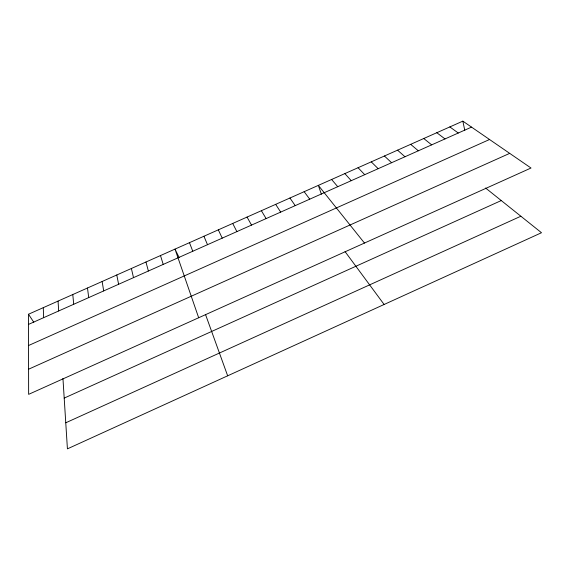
<?xml version="1.0" encoding="UTF-8"?>
<svg xmlns="http://www.w3.org/2000/svg" width="570" height="570" viewBox="0 0 570 570"><rect width="100%" height="100%" fill="white"/><g stroke="black" fill="none" stroke-linecap="round" stroke-linejoin="round"><path stroke-width="0.85" d="M65.764 422.79L520.859 216.23M64.203 398.102L501.258 200.555M28.593 369.21L509.701 153.366M28.557 345.52L489.545 139.5M28.5 314.234L462.84 121.139L531.012 168.022L28.635 394.355L28.5 314.234L33.801 322.285M28.514 324.401L471.532 127.117M449.837 126.925L458.28 133.017M436.805 132.717L444.992 138.938M423.752 138.517L431.682 144.865M485.576 188.014L541.5 232.731L67.417 448.861L62.949 378.402M410.664 144.338L418.344 150.801M397.554 150.166L404.978 156.757M384.422 156.002L391.59 162.721M371.262 161.852L378.166 168.691M358.067 167.715L364.722 174.684M344.857 173.594L351.248 180.683M331.612 179.479L337.746 186.696M364.465 243.055L318.345 185.378L321.38 194.213M304.152 191.691L309.738 199.165M345.064 251.612L384.116 304.48M289.923 198.011L295.232 205.628M275.666 204.352L280.689 212.104M261.381 210.708L266.119 218.595M247.059 217.07L251.52 225.093M232.71 223.447L236.878 231.612M179.144 257.562L174.997 249.104L198.673 317.754M218.331 229.845L222.215 238.146M203.917 236.251L207.509 244.694M189.475 242.67L192.774 251.256M205.513 314.483L227.658 375.808M160.491 255.552L163.212 264.423M145.956 262.015L148.378 271.028M131.385 268.498L133.508 277.647M462.84 121.139L464.778 130.352M116.786 274.989L118.61 284.28M102.151 281.495L103.683 290.928M87.488 288.014L88.713 297.597M72.789 294.548L73.715 304.273M58.055 301.095L58.681 310.971M43.291 307.658L43.619 317.675"/></g></svg>
